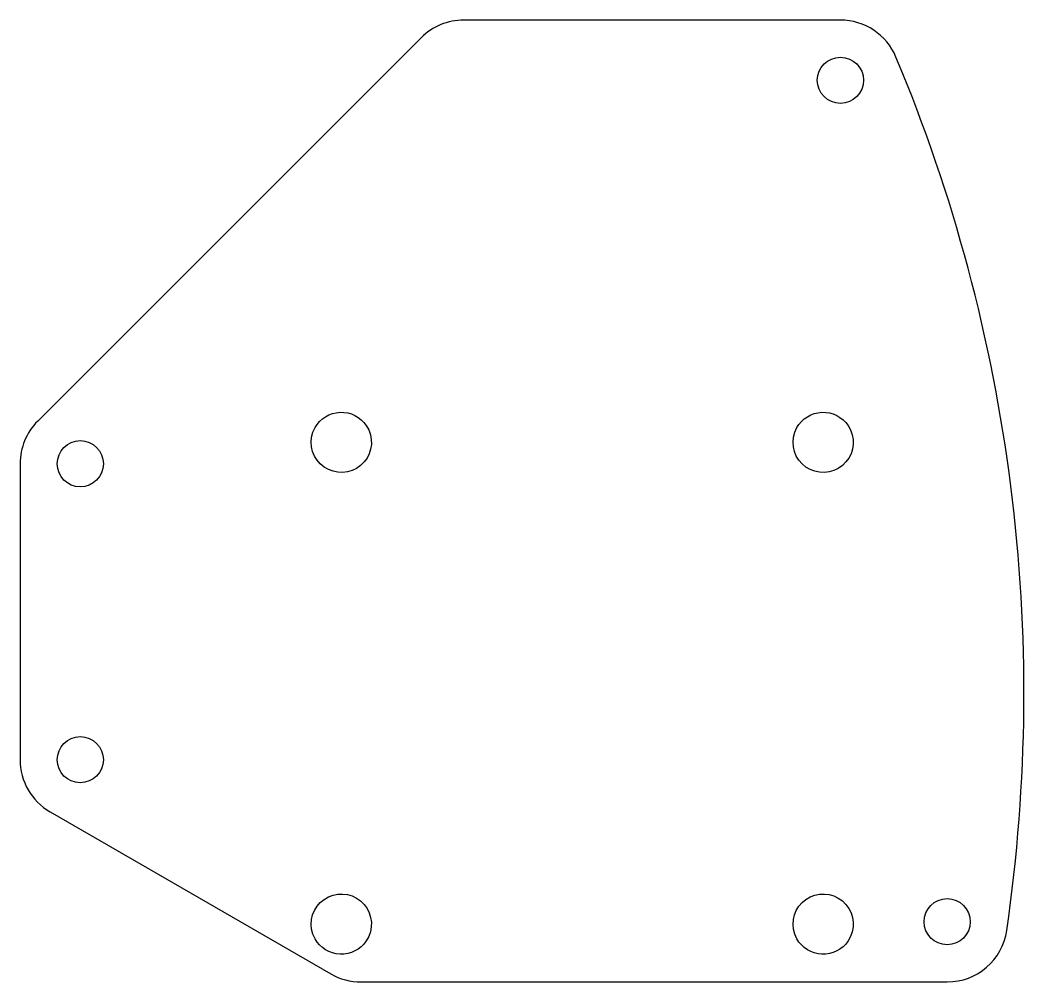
# Model space of a CAD drawing. Header units: millimetres. Extents: x 32 to 82, y -14.4 to 33.5.
import ezdxf

# ---------------------------------------------------------------- set-up
doc = ezdxf.new("R2010")
doc.units = ezdxf.units.MM
doc.layers.get('0').update_dxf_attribs({"linetype": 'CONTINUOUS'})

msp = doc.modelspace()

# ---------------------------------------------------------------- linework, layer by layer
for points in [[(32.879, 13.557, 0.198912), (32, 11.435), (32, -3.309, 0.267949), (33.5, -5.907), (47.48, -13.979, 0.131652), (48.98, -14.38), (78.176, -14.38, 0.37248), (81.145, -11.813, 0.136194), (75.626, 31.697, 0.302204), (72.859, 33.537), (54.102, 33.537, 0.198912), (51.981, 32.659)], [(46.586, 13), (46.69, 13.232, -0.558633), (49.243, 13.34), (49.367, 13.118, -1.479548)], [(70.586, 13), (70.69, 13.232, -0.558634), (73.243, 13.34), (73.367, 13.118, -1.479548)], [(46.69, -12.232), (46.586, -12, -1.479548), (49.367, -12.118), (49.243, -12.34, -0.558632)], [(73.367, -12.118), (73.243, -12.34, -0.558633), (70.69, -12.232), (70.586, -12, -1.479548)]]:
    msp.add_lwpolyline(points, format="xyb", close=True)
for centre in [(72.859, 30.537), (35, 11.435), (35, -3.309), (78.176, -11.38)]:
    msp.add_circle(centre, 1.15)

doc.saveas('drawing.dxf')
